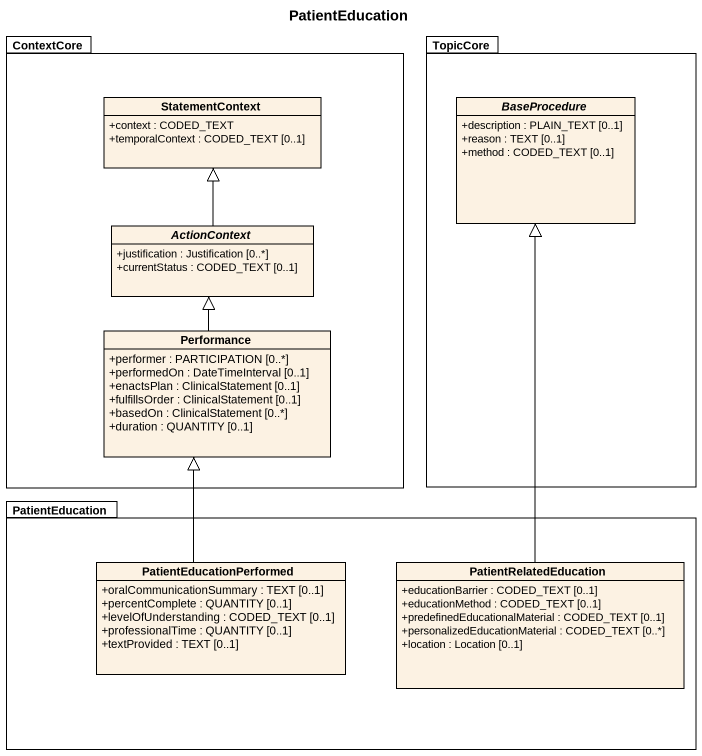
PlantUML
@startuml
title PatientEducation
hide circle
hide empty members
skinparam classAttributeIconSize 0
package ContextCore {
  class StatementContext {
    +context : CODED_TEXT
    +temporalContext : CODED_TEXT [0..1]
  }
  abstract class ActionContext {
    +justification : Justification [0..*]
    +currentStatus : CODED_TEXT [0..1]
  }
  class Performance {
    +performer : PARTICIPATION [0..*]
    +performedOn : DateTimeInterval [0..1]
    +enactsPlan : ClinicalStatement [0..1]
    +fulfillsOrder : ClinicalStatement [0..1]
    +basedOn : ClinicalStatement [0..*]
    +duration : QUANTITY [0..1]
  }
}
package TopicCore {
  abstract class BaseProcedure {
    +description : PLAIN_TEXT [0..1]
    +reason : TEXT [0..1]
    +method : CODED_TEXT [0..1]
  }
}
package PatientEducation {
  class PatientEducationPerformed {
    +oralCommunicationSummary : TEXT [0..1]
    +percentComplete : QUANTITY [0..1]
    +levelOfUnderstanding : CODED_TEXT [0..1]
    +professionalTime : QUANTITY [0..1]
    +textProvided : TEXT [0..1]
  }
  class PatientRelatedEducation {
    +educationBarrier : CODED_TEXT [0..1]
    +educationMethod : CODED_TEXT [0..1]
    +predefinedEducationalMaterial : CODED_TEXT [0..1]
    +personalizedEducationMaterial : CODED_TEXT [0..*]
    +location : Location [0..1]
  }
}
ActionContext -up-|> StatementContext
Performance -up-|> ActionContext
PatientEducationPerformed -up-|> Performance
PatientRelatedEducation -up-|> BaseProcedure
@enduml
